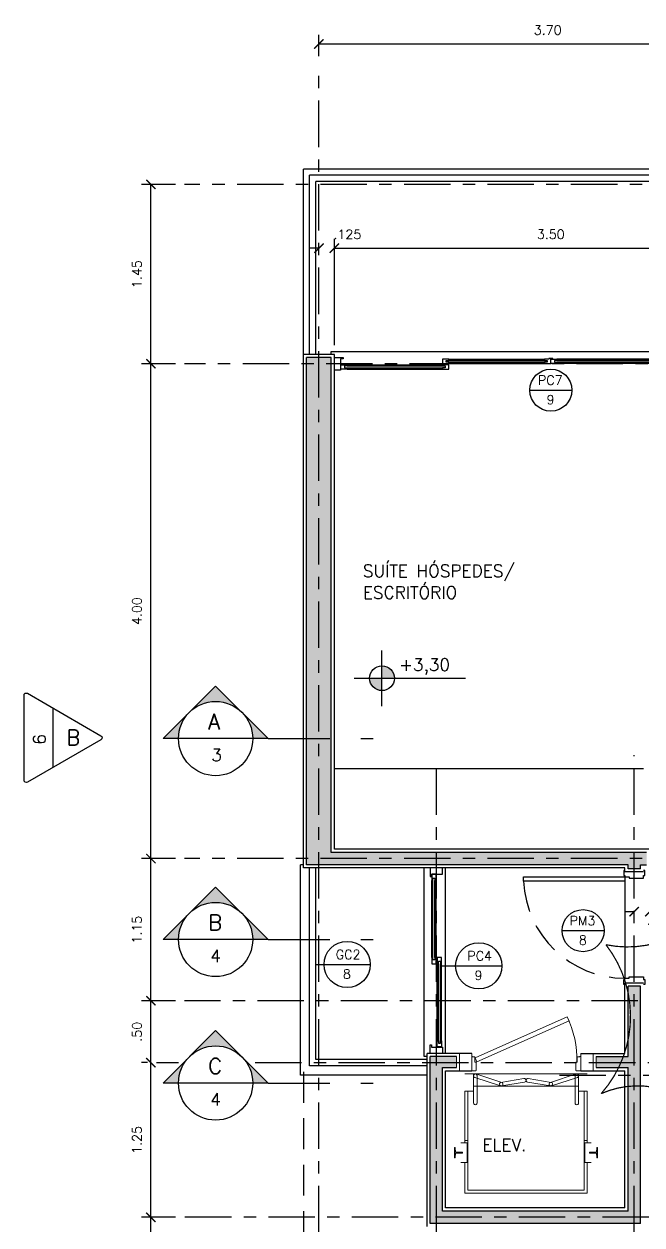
# Model space of a CAD drawing. Header units: millimetres. Extents: x 128 to 761, y 122 to 191.
# Drawn here: x 198.18 to 203.18, y 128.57 to 138.28 of the extents above; entities that cross this region are included whole.
import ezdxf
from ezdxf.enums import TextEntityAlignment as Align

# ---------------------------------------------------------------- set-up
doc = ezdxf.new("R2010")
doc.units = ezdxf.units.MM
for name, pattern in [('CENTER', [0.6, 0.375, -0.075, 0.075, -0.075]), ('DASHDOT', [1, 0.5, -0.25, 0, -0.25]), ('HIDDEN', [0.375, 0.25, -0.125])]:
    doc.linetypes.add(name, pattern=pattern)
for name, color, linetype in [('ALV', 5, 'Continuous'), ('CAIX', 2, 'Continuous'), ('CAIXN', 7, 'Continuous'), ('COTAS', 1, 'Continuous'), ('EIXOS', 141, 'CENTER'), ('ELEV', 7, 'Continuous'), ('LPROJ', 7, 'HIDDEN'), ('LVISTA02', 1, 'Continuous'), ('NOTAS', 2, 'Continuous'), ('REVEST', 2, 'Continuous'), ('SOLID', 8, 'Continuous'), ('TEXT', 3, 'Continuous')]:
    doc.layers.add(name, color=color, linetype=linetype)
doc.styles.add('100-50', font='romans.shx', dxfattribs={"height": 0.125})
doc.styles.add('60-50', font='romans.shx', dxfattribs={"height": 0.075})
doc.styles.add('80-50', font='romans.shx', dxfattribs={"height": 0.1})
doc.dimstyles.new('50', dxfattribs={"dimtxt": 0.1, "dimasz": 2.5, "dimexe": 1.25, "dimexo": 0.625, "dimgap": 0.075, "dimtad": 1, "dimzin": 0, "dimdsep": 46, "dimtxsty": '60-50', "dimcen": 2.5, "dimclrt": 3, "dimadec": 0, "dimazin": 0, "dimtfac": 1, "dimtmove": 0, "dimatfit": 3, "dimfxl": 1, "dimarcsym": 0})

# ---------------------------------------------------------------- blocks, each defined once
blk = doc.blocks.new('_ARCHTICK')
at = {"color": 0, "linetype": 'ByBlock', "const_width": 0.15}
blk.add_lwpolyline([(-0.5, -0.5), (0.5, 0.5)], dxfattribs=at)
blk = doc.blocks.new('*D193')
at = {"layer": 'COTAS', "color": 0, "lineweight": -2}
for p, q in [((200.564, 138.0254), (200.564, 138.1977)), ((204.264, 138.1227), (200.564, 138.1227))]:
    blk.add_line(p, q, dxfattribs=at)
at = {"layer": 'DEFPOINTS', "color": 0}
for p in [(200.564, 138.1227), (200.564, 137.9504), (204.264, 137.9504)]:
    blk.add_point(p, dxfattribs=at)
at = {"layer": 'COTAS', "color": 0, "lineweight": -2, "xscale": 0.075, "yscale": 0.075, "zscale": 0.075, "rotation": 180}
blk.add_blockref('_ARCHTICK', (200.564, 138.1227), dxfattribs=at)
at = {"layer": 'COTAS', "color": 0, "lineweight": -2, "xscale": 0.075, "yscale": 0.075, "zscale": 0.075}
blk.add_blockref('_ARCHTICK', (204.264, 138.1227), dxfattribs=at)
at = {"layer": 'COTAS', "color": 3, "insert": (202.414, 138.2352), "char_height": 0.075, "attachment_point": 5, "style": '60-50'}
blk.add_mtext('3.70', dxfattribs=at)
blk = doc.blocks.new('*D194')
at = {"layer": 'COTAS', "color": 0, "lineweight": -2}
for p, q in [((199.4035, 128.6371), (199.1305, 128.6371)), ((199.2055, 125.0371), (199.2055, 128.6371)), ((199.4035, 125.0371), (199.1305, 125.0371))]:
    blk.add_line(p, q, dxfattribs=at)
at = {"layer": 'DEFPOINTS', "color": 0}
for p in [(199.2055, 128.6371), (199.4785, 128.6371), (199.4785, 125.0371)]:
    blk.add_point(p, dxfattribs=at)
at = {"layer": 'COTAS', "color": 0, "lineweight": -2, "xscale": 0.075, "yscale": 0.075, "zscale": 0.075}
for p, rotation in [((199.2055, 128.6371), 90), ((199.2055, 125.0371), 270)]:
    blk.add_blockref('_ARCHTICK', p, dxfattribs=dict(at, rotation=rotation))
at = {"layer": 'COTAS', "color": 3, "insert": (199.093, 126.8371), "char_height": 0.075, "attachment_point": 5, "rotation": 90, "style": '60-50'}
blk.add_mtext('3.60', dxfattribs=at)
blk = doc.blocks.new('*D195')
at = {"layer": 'COTAS', "color": 0, "lineweight": -2}
for p, q in [((199.1768, 129.8871), (199.1305, 129.8871)), ((199.2055, 128.6371), (199.2055, 129.8871))]:
    blk.add_line(p, q, dxfattribs=at)
at = {"layer": 'DEFPOINTS', "color": 0}
for p in [(199.2055, 129.8871), (199.2518, 129.8871), (199.4785, 128.6371)]:
    blk.add_point(p, dxfattribs=at)
at = {"layer": 'COTAS', "color": 0, "lineweight": -2, "xscale": 0.075, "yscale": 0.075, "zscale": 0.075}
for p, rotation in [((199.2055, 129.8871), 90), ((199.2055, 128.6371), 270)]:
    blk.add_blockref('_ARCHTICK', p, dxfattribs=dict(at, rotation=rotation))
at = {"layer": 'COTAS', "color": 3, "insert": (199.093, 129.2621), "char_height": 0.075, "attachment_point": 5, "rotation": 90, "style": '60-50'}
blk.add_mtext('1.25', dxfattribs=at)
blk = doc.blocks.new('*D196')
at = {"layer": 'COTAS', "color": 0, "lineweight": -2}
for p, q in [((199.4035, 130.3871), (199.1305, 130.3871)), ((199.2055, 129.8871), (199.2055, 130.3871))]:
    blk.add_line(p, q, dxfattribs=at)
at = {"layer": 'DEFPOINTS', "color": 0}
for p in [(199.2055, 130.3871), (199.4785, 130.3871), (199.2518, 129.8871)]:
    blk.add_point(p, dxfattribs=at)
at = {"layer": 'COTAS', "color": 0, "lineweight": -2, "xscale": 0.075, "yscale": 0.075, "zscale": 0.075}
for p, rotation in [((199.2055, 130.3871), 90), ((199.2055, 129.8871), 270)]:
    blk.add_blockref('_ARCHTICK', p, dxfattribs=dict(at, rotation=rotation))
at = {"layer": 'COTAS', "color": 3, "insert": (199.093, 130.1371), "char_height": 0.075, "attachment_point": 5, "rotation": 90, "style": '60-50'}
blk.add_mtext('.50', dxfattribs=at)
blk = doc.blocks.new('*D197')
at = {"layer": 'COTAS', "color": 0, "lineweight": -2}
for p, q in [((199.4035, 131.5371), (199.1305, 131.5371)), ((199.2055, 130.3871), (199.2055, 131.5371))]:
    blk.add_line(p, q, dxfattribs=at)
at = {"layer": 'DEFPOINTS', "color": 0}
for p in [(199.2055, 131.5371), (199.4785, 131.5371), (199.4785, 130.3871)]:
    blk.add_point(p, dxfattribs=at)
at = {"layer": 'COTAS', "color": 0, "lineweight": -2, "xscale": 0.075, "yscale": 0.075, "zscale": 0.075}
for p, rotation in [((199.2055, 131.5371), 90), ((199.2055, 130.3871), 270)]:
    blk.add_blockref('_ARCHTICK', p, dxfattribs=dict(at, rotation=rotation))
at = {"layer": 'COTAS', "color": 3, "insert": (199.093, 130.9621), "char_height": 0.075, "attachment_point": 5, "rotation": 90, "style": '60-50'}
blk.add_mtext('1.15', dxfattribs=at)
blk = doc.blocks.new('*D198')
at = {"layer": 'COTAS', "color": 0, "lineweight": -2}
for p, q in [((199.4035, 135.5371), (199.1305, 135.5371)), ((199.2055, 131.5371), (199.2055, 135.5371))]:
    blk.add_line(p, q, dxfattribs=at)
at = {"layer": 'DEFPOINTS', "color": 0}
for p in [(199.2055, 135.5371), (199.4785, 135.5371), (199.4785, 131.5371)]:
    blk.add_point(p, dxfattribs=at)
at = {"layer": 'COTAS', "color": 0, "lineweight": -2, "xscale": 0.075, "yscale": 0.075, "zscale": 0.075}
for p, rotation in [((199.2055, 135.5371), 90), ((199.2055, 131.5371), 270)]:
    blk.add_blockref('_ARCHTICK', p, dxfattribs=dict(at, rotation=rotation))
at = {"layer": 'COTAS', "color": 3, "insert": (199.093, 133.5371), "char_height": 0.075, "attachment_point": 5, "rotation": 90, "style": '60-50'}
blk.add_mtext('4.00', dxfattribs=at)
blk = doc.blocks.new('*D199')
at = {"layer": 'COTAS', "color": 0, "lineweight": -2}
for p, q in [((199.4035, 136.9871), (199.1305, 136.9871)), ((199.2055, 135.5371), (199.2055, 136.9871))]:
    blk.add_line(p, q, dxfattribs=at)
at = {"layer": 'DEFPOINTS', "color": 0}
for p in [(199.2055, 136.9871), (199.4785, 136.9871), (199.4785, 135.5371)]:
    blk.add_point(p, dxfattribs=at)
at = {"layer": 'COTAS', "color": 0, "lineweight": -2, "xscale": 0.075, "yscale": 0.075, "zscale": 0.075}
for p, rotation in [((199.2055, 136.9871), 90), ((199.2055, 135.5371), 270)]:
    blk.add_blockref('_ARCHTICK', p, dxfattribs=dict(at, rotation=rotation))
at = {"layer": 'COTAS', "color": 3, "insert": (199.093, 136.2621), "char_height": 0.075, "attachment_point": 5, "rotation": 90, "style": '60-50'}
blk.add_mtext('1.45', dxfattribs=at)
blk = doc.blocks.new('*D223')
at = {"layer": 'COTAS', "color": 0, "lineweight": -2}
for p, q in [((200.689, 135.6871), (200.689, 136.5474)), ((200.564, 136.4724), (200.489, 136.4724)), ((200.689, 136.4724), (200.764, 136.4724))]:
    blk.add_line(p, q, dxfattribs=at)
at = {"layer": 'DEFPOINTS', "color": 0}
for p in [(200.564, 136.4724), (200.689, 136.4724), (200.689, 135.6121)]:
    blk.add_point(p, dxfattribs=at)
at = {"layer": 'COTAS', "color": 0, "lineweight": -2, "xscale": 0.075, "yscale": 0.075, "zscale": 0.075}
blk.add_blockref('_ARCHTICK', (200.564, 136.4724), dxfattribs=at)
at = {"layer": 'COTAS', "color": 0, "lineweight": -2, "xscale": 0.075, "yscale": 0.075, "zscale": 0.075, "rotation": 180}
blk.add_blockref('_ARCHTICK', (200.689, 136.4724), dxfattribs=at)
at = {"layer": 'COTAS', "color": 3, "insert": (200.7944, 136.5838), "char_height": 0.075, "attachment_point": 5, "style": '60-50'}
blk.add_mtext('.125', dxfattribs=at)
blk = doc.blocks.new('*D224')
at = {"layer": 'COTAS', "color": 0, "lineweight": -2}
for p, q in [((204.189, 136.1871), (204.189, 136.5474)), ((200.689, 136.4724), (204.189, 136.4724))]:
    blk.add_line(p, q, dxfattribs=at)
at = {"layer": 'DEFPOINTS', "color": 0}
for p in [(204.189, 136.4724), (204.189, 136.1121), (200.689, 135.6121)]:
    blk.add_point(p, dxfattribs=at)
at = {"layer": 'COTAS', "color": 0, "lineweight": -2, "xscale": 0.075, "yscale": 0.075, "zscale": 0.075, "rotation": 180}
blk.add_blockref('_ARCHTICK', (200.689, 136.4724), dxfattribs=at)
at = {"layer": 'COTAS', "color": 0, "lineweight": -2, "xscale": 0.075, "yscale": 0.075, "zscale": 0.075}
blk.add_blockref('_ARCHTICK', (204.189, 136.4724), dxfattribs=at)
at = {"layer": 'COTAS', "color": 3, "insert": (202.439, 136.5849), "char_height": 0.075, "attachment_point": 5, "style": '60-50'}
blk.add_mtext('3.50', dxfattribs=at)
blk = doc.blocks.new('*D236')
at = {"layer": 'COTAS', "color": 0, "lineweight": -2}
for p, q in [((203.239, 131.3871), (203.239, 131.0326)), ((203.114, 131.1076), (203.039, 131.1076)), ((203.239, 131.1076), (203.314, 131.1076))]:
    blk.add_line(p, q, dxfattribs=at)
at = {"layer": 'DEFPOINTS', "color": 0}
for p in [(203.239, 131.4621), (203.114, 131.1076), (203.239, 131.1076)]:
    blk.add_point(p, dxfattribs=at)
at = {"layer": 'COTAS', "color": 0, "lineweight": -2, "xscale": 0.075, "yscale": 0.075, "zscale": 0.075}
blk.add_blockref('_ARCHTICK', (203.114, 131.1076), dxfattribs=at)
at = {"layer": 'COTAS', "color": 0, "lineweight": -2, "xscale": 0.075, "yscale": 0.075, "zscale": 0.075, "rotation": 180}
blk.add_blockref('_ARCHTICK', (203.239, 131.1076), dxfattribs=at)
at = {"layer": 'COTAS', "color": 3, "insert": (203.3295, 131.0415), "char_height": 0.075, "attachment_point": 5, "style": '60-50'}
blk.add_mtext('.125', dxfattribs=at)

msp = doc.modelspace()

# ---------------------------------------------------------------- hatches: boundary and pattern name
at = {"layer": 'NOTAS'}
h = msp.add_hatch(color=1, dxfattribs=at)
h.paths.add_polyline_path([(201.0741, 132.8952), (201.0741, 132.9952), (200.9741, 132.9952, 0.414214)])
h.paths.add_polyline_path([(201.0741, 133.0952), (201.0741, 132.9952), (201.1741, 132.9952, 0.414214)])
h = msp.add_hatch(color=1, dxfattribs=at)
h.paths.add_polyline_path([(199.9408, 132.7194), (199.7286, 132.9315), (199.5165, 132.7194, -0.414214)])
h.paths.add_polyline_path([(199.5165, 132.7194), (199.3044, 132.5073), (199.4286, 132.5073, -0.198912)])
h.paths.add_polyline_path([(200.0286, 132.5073), (200.1529, 132.5073), (199.9408, 132.7194, -0.198912)])
h = msp.add_hatch(color=1, dxfattribs=at)
h.paths.add_polyline_path([(199.9408, 131.0949), (199.7286, 131.3071), (199.5165, 131.0949, -0.414214)])
h.paths.add_polyline_path([(199.5165, 131.0949), (199.3044, 130.8828), (199.4286, 130.8828, -0.198912)])
h.paths.add_polyline_path([(200.0286, 130.8828), (200.1529, 130.8828), (199.9408, 131.0949, -0.198912)])
h = msp.add_hatch(color=1, dxfattribs=at)
h.paths.add_polyline_path([(199.9408, 129.9346), (199.7286, 130.1467), (199.5165, 129.9346, -0.414214)])
h.paths.add_polyline_path([(199.5165, 129.9346), (199.3044, 129.7225), (199.4286, 129.7225, -0.198912)])
h.paths.add_polyline_path([(200.0286, 129.7225), (200.1529, 129.7225), (199.9408, 129.9346, -0.198912)])
at = {"layer": 'SOLID'}
h = msp.add_hatch(color=256, dxfattribs=at)
h.paths.add_polyline_path([(200.664, 135.5871), (200.464, 135.5871), (200.464, 131.4871), (203.064, 131.4871), (203.064, 131.4546), (203.164, 131.4546), (203.164, 131.4871), (203.214, 131.4871), (203.214, 131.5871), (200.664, 131.5871)])
h.paths.add_polyline_path([(201.564, 129.8471), (201.6755, 129.8471), (201.6755, 129.9371), (201.464, 129.9371), (201.464, 128.5871), (203.164, 128.5871), (203.164, 130.5046), (203.064, 130.5046), (203.064, 129.9371), (202.807, 129.9371), (202.807, 129.8471), (203.064, 129.8471), (203.064, 128.6871), (201.564, 128.6871)])
h.paths.add_polyline_path([(200.464, 125.1371), (200.464, 124.9371), (203.164, 124.9371), (203.164, 125.1371)])

# ---------------------------------------------------------------- linework, layer by layer
at = {"layer": 'ALV'}
for p, q in [((200.464, 131.4871), (200.464, 135.5871)), ((200.664, 135.5871), (200.464, 135.5871)), ((200.664, 131.5871), (200.664, 135.5871)), ((203.214, 131.5871), (200.664, 131.5871)), ((203.064, 131.4871), (200.464, 131.4871)), ((203.064, 131.4546), (203.064, 131.4871)), ((203.164, 131.4546), (203.164, 131.4871)), ((203.164, 131.4871), (203.214, 131.4871)), ((203.164, 131.4546), (203.064, 131.4546)), ((203.064, 129.9371), (203.064, 130.5046)), ((203.164, 130.5046), (203.064, 130.5046)), ((203.164, 128.5871), (203.164, 130.5046)), ((201.464, 128.5871), (201.464, 129.9371)), ((201.6755, 129.9371), (201.464, 129.9371)), ((202.807, 129.9371), (203.064, 129.9371)), ((201.564, 128.6871), (201.564, 129.8471)), ((201.564, 129.8471), (201.6755, 129.8471)), ((202.807, 129.8471), (203.064, 129.8471)), ((203.064, 128.6871), (203.064, 129.8471)), ((203.064, 128.6871), (201.564, 128.6871)), ((203.164, 128.5871), (201.464, 128.5871))]:
    msp.add_line(p, q, dxfattribs=at)
at = {"layer": 'ALV', "lineweight": 9}
msp.add_line((201.6755, 129.8471), (201.6755, 129.9371), dxfattribs=at)
at = {"layer": 'ALV', "lineweight": 13}
msp.add_line((202.807, 129.8471), (202.807, 129.9371), dxfattribs=at)
at = {"layer": 'CAIX'}
for p, q in [((200.489, 135.6121), (200.489, 137.0621)), ((214.989, 137.0621), (200.489, 137.0621)), ((200.539, 135.6121), (200.539, 137.0121)), ((214.989, 137.0121), (200.539, 137.0121)), ((201.614, 135.5646), (202.389, 135.5646)), ((201.614, 135.5496), (202.389, 135.5496)), ((203.2815, 135.5646), (202.489, 135.5646)), ((203.2815, 135.5496), (202.489, 135.5496)), ((200.7915, 135.5196), (201.564, 135.5196)), ((200.7915, 135.5046), (201.564, 135.5046)), ((200.489, 129.8621), (200.489, 131.4621)), ((200.539, 129.9121), (200.539, 131.4621)), ((201.4865, 130.7371), (201.4865, 131.3596)), ((201.5015, 130.7371), (201.5015, 131.3596)), ((201.5315, 130.0646), (201.5315, 130.6871)), ((201.5465, 130.0646), (201.5465, 130.6871)), ((201.439, 129.8621), (200.489, 129.8621)), ((201.439, 129.9121), (200.539, 129.9121))]:
    msp.add_line(p, q, dxfattribs=at)
at = {"layer": 'CAIX', "color": 1}
for p, q in [((201.6115, 135.5746), (202.389, 135.5746)), ((203.264, 135.5746), (202.489, 135.5746)), ((200.7915, 135.5296), (201.564, 135.5296)), ((200.7915, 135.4946), (201.564, 135.4946)), ((201.6115, 135.5396), (202.389, 135.5396)), ((203.264, 135.5396), (202.489, 135.5396)), ((201.4765, 130.7371), (201.4765, 131.3596)), ((201.5115, 130.7371), (201.5115, 131.3596)), ((201.5215, 130.0646), (201.5215, 130.6871)), ((201.5565, 130.0646), (201.5565, 130.6871))]:
    msp.add_line(p, q, dxfattribs=at)
at = {"layer": 'CAIX'}
for points in [[(200.689, 135.5871), (200.759, 135.5871), (200.759, 135.5771), (200.739, 135.5771), (200.739, 135.4871), (200.689, 135.4871)], [(201.464, 131.4621), (201.464, 131.3921), (201.474, 131.3921), (201.474, 131.4121), (201.564, 131.4121), (201.564, 131.4621)], [(203.039, 131.3896), (203.039, 131.3546), (202.219, 131.3546), (202.219, 131.3896), (203.039, 131.3896)], [(203.039, 131.4396), (203.029, 131.4396), (203.029, 131.3996), (203.039, 131.3996), (203.039, 131.3896), (203.074, 131.3896), (203.074, 131.3796), (203.189, 131.3796), (203.189, 131.3996), (203.199, 131.3996), (203.199, 131.4396), (203.189, 131.4396)], [(203.039, 130.5196), (203.029, 130.5196), (203.029, 130.5596), (203.039, 130.5596), (203.039, 130.5696), (203.074, 130.5696), (203.074, 130.5796), (203.189, 130.5796), (203.189, 130.5596), (203.199, 130.5596), (203.199, 130.5196), (203.189, 130.5196)], [(201.464, 129.9621), (201.464, 130.0321), (201.474, 130.0321), (201.474, 130.0121), (201.564, 130.0121), (201.564, 129.9621)]]:
    msp.add_lwpolyline(points, dxfattribs=at)
for points in [[(201.564, 135.5396), (201.614, 135.5396), (201.614, 135.5496), (201.594, 135.5496), (201.594, 135.5646), (201.614, 135.5646), (201.614, 135.5746), (201.564, 135.5746)], [(202.389, 135.5646), (202.409, 135.5646), (202.409, 135.5496), (202.389, 135.5496), (202.389, 135.5396), (202.439, 135.5396), (202.439, 135.5746), (202.4564, 135.5746), (202.4564, 135.5801), (202.424, 135.5801), (202.424, 135.5746), (202.389, 135.5746)], [(202.469, 135.5646), (202.469, 135.5496), (202.489, 135.5496), (202.489, 135.5396), (202.439, 135.5396), (202.439, 135.5746), (202.489, 135.5746), (202.489, 135.5646)], [(200.7415, 135.5296), (200.7915, 135.5296), (200.7915, 135.5196), (200.7715, 135.5196), (200.7715, 135.5046), (200.7915, 135.5046), (200.7915, 135.4946), (200.7415, 135.4946)], [(201.614, 135.5296), (201.564, 135.5296), (201.564, 135.5196), (201.584, 135.5196), (201.584, 135.5046), (201.564, 135.5046), (201.564, 135.4946), (201.614, 135.4946)], [(201.4765, 131.4096), (201.4765, 131.3596), (201.4865, 131.3596), (201.4865, 131.3796), (201.5015, 131.3796), (201.5015, 131.3596), (201.5115, 131.3596), (201.5115, 131.4096)], [(201.5115, 130.6871), (201.5115, 130.7371), (201.5015, 130.7371), (201.5015, 130.7171), (201.4865, 130.7171), (201.4865, 130.7371), (201.4765, 130.7371), (201.4765, 130.6871)], [(201.5215, 130.7371), (201.5215, 130.6871), (201.5315, 130.6871), (201.5315, 130.7071), (201.5465, 130.7071), (201.5465, 130.6871), (201.5565, 130.6871), (201.5565, 130.7371)], [(201.5215, 130.0146), (201.5215, 130.0646), (201.5315, 130.0646), (201.5315, 130.0446), (201.5465, 130.0446), (201.5465, 130.0646), (201.5565, 130.0646), (201.5565, 130.0146)]]:
    msp.add_lwpolyline(points, close=True, dxfattribs=at)
at = {"layer": 'CAIX', "color": 8, "linetype": 'HIDDEN'}
msp.add_arc((203.0389, 131.3903), 0.8207, 182.49125, 270.00723, dxfattribs=at)
at = {"layer": 'CAIXN', "color": 8, "ltscale": 0.5}
for p, q in [((202.2694, 135.3241), (202.6094, 135.3241)), ((202.5302, 130.9542), (202.8702, 130.9542)), ((200.539, 130.6807), (200.9794, 130.6807)), ((201.5465, 130.6698), (202.0436, 130.6698))]:
    msp.add_line(p, q, dxfattribs=at)
for centre, radius in [((202.4394, 135.3241), 0.17), ((202.7002, 130.9542), 0.17), ((200.7924, 130.6807), 0.187), ((201.8566, 130.6698), 0.187)]:
    msp.add_circle(centre, radius, dxfattribs=at)
at = {"layer": 'EIXOS'}
for p, q in [((200.564, 124.4648), (200.564, 137.9504)), ((221.2022, 136.9871), (199.4785, 136.9871)), ((216.5227, 135.5371), (199.4785, 135.5371)), ((203.114, 124.4648), (203.114, 132.3725)), ((201.514, 124.4648), (201.514, 132.322)), ((221.2022, 131.5371), (199.4785, 131.5371)), ((204.4926, 130.3871), (199.4785, 130.3871)), ((199.2518, 129.8871), (199.4285, 129.8871)), ((200.048, 129.8871), (203.9431, 129.8871)), ((202.5099, 129.7871), (211.3981, 129.7871)), ((203.9063, 128.6371), (199.4785, 128.6371))]:
    msp.add_line(p, q, dxfattribs=at)
at = {"layer": 'ELEV', "color": 8, "lineweight": 0}
for p, q in [((202.5723, 130.2575), (201.8268, 129.9256)), ((202.5865, 130.2255), (201.8411, 129.8936)), ((202.5865, 130.2255), (202.5723, 130.2575)), ((201.8411, 129.8936), (201.8268, 129.9256)), ((202.664, 129.7964), (201.814, 129.7964)), ((201.843, 129.7819), (201.843, 129.5614)), ((202.664, 129.6964), (201.814, 129.6964)), ((201.814, 129.6564), (201.814, 129.5614)), ((202.664, 129.6564), (202.664, 129.5614)), ((201.769, 129.2389), (201.7626, 129.2389)), ((201.769, 129.0789), (201.769, 129.2389)), ((202.709, 129.0789), (202.709, 129.2389)), ((202.709, 129.2389), (202.7153, 129.2389)), ((201.66, 129.2001), (201.665, 129.2001)), ((201.66, 129.2001), (201.66, 129.1176)), ((201.666, 129.1992), (201.6683, 129.1635)), ((201.666, 129.1185), (201.6683, 129.1542)), ((201.6693, 129.1626), (201.6844, 129.1626)), ((201.6693, 129.1551), (201.6844, 129.1551)), ((201.6844, 129.1626), (201.6996, 129.1626)), ((201.6844, 129.1551), (201.6996, 129.1551)), ((201.6996, 129.1634), (201.6996, 129.1626)), ((201.6996, 129.1634), (201.725, 129.1634)), ((201.6996, 129.1544), (201.6996, 129.1551)), ((201.6996, 129.1544), (201.725, 129.1544)), ((201.725, 129.1634), (201.725, 129.1544)), ((202.753, 129.1634), (202.753, 129.1544)), ((202.7784, 129.1634), (202.753, 129.1634)), ((202.7784, 129.1544), (202.753, 129.1544)), ((202.7784, 129.1634), (202.7784, 129.1626)), ((202.7935, 129.1626), (202.7784, 129.1626)), ((202.7935, 129.1551), (202.7784, 129.1551)), ((202.7784, 129.1544), (202.7784, 129.1551)), ((202.8087, 129.1626), (202.7935, 129.1626)), ((202.8087, 129.1551), (202.7935, 129.1551)), ((202.8119, 129.1992), (202.8097, 129.1635)), ((202.8119, 129.1185), (202.8097, 129.1542)), ((202.818, 129.2001), (202.8129, 129.2001)), ((202.818, 129.2001), (202.818, 129.1176)), ((201.66, 129.1176), (201.665, 129.1176)), ((201.769, 129.0789), (201.7626, 129.0789)), ((202.709, 129.0789), (202.7153, 129.0789)), ((202.818, 129.1176), (202.8129, 129.1176))]:
    msp.add_line(p, q, dxfattribs=at)
at = {"layer": 'ELEV', "color": 8, "lineweight": 9}
for p, q in [((201.814, 129.7964), (201.744, 129.7964)), ((202.0335, 129.6994), (201.8239, 129.7681)), ((202.0425, 129.7269), (201.833, 129.7956)), ((202.0356, 129.7274), (202.2221, 129.7583)), ((202.0403, 129.6988), (202.2268, 129.7297)), ((202.4376, 129.6988), (202.2511, 129.7297)), ((202.4423, 129.7274), (202.2558, 129.7583)), ((202.4354, 129.7269), (202.6449, 129.7956)), ((202.4445, 129.6994), (202.654, 129.7681)), ((202.664, 129.7964), (202.734, 129.7964)), ((201.744, 129.6564), (201.744, 129.2564)), ((201.744, 129.6564), (201.814, 129.6564)), ((201.769, 129.2564), (201.769, 129.6564)), ((202.734, 129.6564), (202.664, 129.6564)), ((202.709, 129.6564), (202.709, 129.2564)), ((202.734, 129.2564), (202.734, 129.6564)), ((201.7626, 129.2389), (201.7126, 129.2389)), ((201.744, 129.2564), (201.744, 129.2389)), ((201.744, 129.2564), (201.769, 129.2564)), ((201.769, 129.2564), (201.744, 129.2564)), ((201.7626, 129.0789), (201.7626, 129.2389)), ((201.769, 128.8571), (201.769, 129.2564)), ((202.709, 129.2564), (202.709, 128.8571)), ((202.709, 129.2564), (202.734, 129.2564)), ((202.734, 129.2564), (202.709, 129.2564)), ((202.7153, 129.0789), (202.7153, 129.2389)), ((202.7153, 129.2389), (202.7653, 129.2389)), ((202.734, 129.2389), (202.734, 129.2564)), ((201.7126, 129.0789), (201.7626, 129.0789)), ((201.744, 129.0789), (201.744, 128.8321)), ((202.7653, 129.0789), (202.7153, 129.0789)), ((202.734, 128.8321), (202.734, 129.0789)), ((202.709, 128.8571), (201.769, 128.8571)), ((201.744, 128.8321), (202.734, 128.8321))]:
    msp.add_line(p, q, dxfattribs=at)
at = {"layer": 'ELEV', "color": 8, "lineweight": 13}
for p, q in [((201.814, 129.6564), (201.814, 129.7964)), ((202.664, 129.6564), (202.664, 129.7964))]:
    msp.add_line(p, q, dxfattribs=at)
at = {"layer": 'ELEV', "color": 8, "lineweight": 5}
for p, q in [((202.635, 129.7819), (202.635, 129.5614)), ((202.664, 129.6964), (202.664, 129.6964))]:
    msp.add_line(p, q, dxfattribs=at)
at = {"layer": 'ELEV', "color": 8, "lineweight": 9}
for points in [[(201.8005, 129.8221), (201.833, 129.8221, 0.414214), (201.836, 129.8251), (201.836, 129.8901), (201.826, 129.8901), (201.826, 129.929, 0.414322), (201.8199, 129.9351), (201.8069, 129.9351, -0.414214), (201.8042, 129.9378), (201.8005, 129.9378)], [(202.682, 129.8221), (202.645, 129.8221, -0.414214), (202.642, 129.8251), (202.642, 129.8901), (202.652, 129.8901), (202.652, 129.929, -0.414322), (202.658, 129.9351), (202.671, 129.9351, 0.414214), (202.6737, 129.9378), (202.682, 129.9378)]]:
    msp.add_lwpolyline(points, format="xyb", dxfattribs=at)
at = {"layer": 'ELEV', "color": 8, "lineweight": 0}
for centre, radius, start, end in [((201.834, 129.9096), 0.8162, 358.77142, 25.22858), ((201.665, 129.1991), 0.001, 3.607, 90), ((201.6693, 129.1636), 0.001, 183.607, 270), ((201.6693, 129.1541), 0.001, 90, 176.393), ((202.8087, 129.1636), 0.001, 270, 356.393), ((202.8087, 129.1541), 0.001, 3.607, 90), ((202.8129, 129.1991), 0.001, 90, 176.393), ((201.665, 129.1186), 0.001, 270, 356.393), ((202.8129, 129.1186), 0.001, 183.607, 270)]:
    msp.add_arc(centre, radius, start, end, dxfattribs=at)
at = {"layer": 'ELEV', "color": 8, "lineweight": 9}
for centre, start, end in [((201.8285, 129.7819), 71.83952, 251.9645), ((202.038, 129.7131), 99.38654, 279.38654), ((202.038, 129.7131), 251.71454, 71.83952), ((202.2245, 129.744), 279.38654, 99.38654), ((202.2534, 129.744), 80.61346, 260.61346), ((202.4399, 129.7131), 108.16048, 288.28546), ((202.4399, 129.7131), 260.61346, 80.61346), ((202.6495, 129.7819), 288.0355, 108.16048)]:
    msp.add_arc(centre, 0.0145, start, end, dxfattribs=at)
at = {"layer": 'ELEV', "color": 8, "lineweight": 5}
for centre, start, end in [((201.8285, 129.7819), 0, 180), ((202.6495, 129.7819), 359.87502, 180), ((201.8285, 129.5614), 180, 0.12498), ((202.6495, 129.5614), 180, 0.12498)]:
    msp.add_arc(centre, 0.0145, start, end, dxfattribs=at)
at = {"layer": 'LPROJ'}
msp.add_line((200.439, 129.8121), (200.439, 125.1621), dxfattribs=at)
at = {"layer": 'LVISTA02'}
for p, q in [((214.989, 137.1121), (200.439, 137.1121)), ((200.439, 135.6121), (200.439, 137.1121)), ((200.664, 135.6371), (204.189, 135.6371)), ((200.664, 135.6121), (200.664, 135.6371)), ((203.189, 132.2621), (200.689, 132.2621)), ((200.414, 129.7871), (200.414, 131.4871)), ((200.439, 131.4871), (200.414, 131.4871)), ((201.414, 129.9371), (201.414, 131.4621)), ((201.589, 129.9621), (201.589, 131.4621)), ((201.589, 129.9621), (201.589, 131.4621)), ((203.039, 131.3546), (203.039, 130.5696)), ((201.439, 129.9371), (201.414, 129.9371)), ((201.439, 129.7871), (200.414, 129.7871))]:
    msp.add_line(p, q, dxfattribs=at)
at = {"layer": 'NOTAS', "color": 1}
for p, q in [((201.0741, 132.7702), (201.0741, 133.2202)), ((200.8491, 132.9952), (201.7486, 132.9952))]:
    msp.add_line(p, q, dxfattribs=at)
at = {"layer": 'NOTAS', "color": 1, "ltscale": 0.5}
msp.add_line((198.4148, 132.2751), (198.4148, 132.7536), dxfattribs=at)
at = {"layer": 'NOTAS', "color": 5, "linetype": 'DASHDOT'}
for p, q in [((200.1529, 132.5073), (201.0686, 132.5073)), ((200.1529, 130.8828), (201.0686, 130.8828)), ((200.1529, 129.7225), (201.0686, 129.7225))]:
    msp.add_line(p, q, dxfattribs=at)
at = {"layer": 'NOTAS', "color": 1, "ltscale": 0.5}
for points in [[(200.1529, 132.5073), (199.3044, 132.5073), (199.7286, 132.9315)], [(200.1529, 130.8828), (199.3044, 130.8828), (199.7286, 131.3071)], [(200.1529, 129.7225), (199.3044, 129.7225), (199.7286, 130.1467)]]:
    msp.add_lwpolyline(points, close=True, dxfattribs=at)
at = {"layer": 'NOTAS', "color": 2, "ltscale": 0.5}
msp.add_lwpolyline([(198.2078, 132.8731), (198.8011, 132.5306, -0.57735), (198.8011, 132.4981), (198.2078, 132.1556, -0.57735), (198.1797, 132.1718), (198.1797, 132.8569, -0.57735)], format="xyb", close=True, dxfattribs=at)
at = {"layer": 'NOTAS', "color": 211, "const_width": 0.01}
msp.add_lwpolyline([(209.409, 131.1757, 0.5598), (210.5042, 131.0614, 0.877239), (211.0191, 130.9307, 0.620366), (211.2316, 130.5305, 0.485667), (211.3182, 129.7117, 0.421671), (211.0607, 128.7615, 0.345312), (209.8819, 128.712, 0.288463), (208.8313, 129.1302, 0.776724), (207.6395, 129.1175, 0.965528), (207.0056, 129.0922, 0.293127), (206.1344, 128.9873, 0.527158), (204.901, 129.0922, 0.814356), (203.8694, 128.9298, 0.561134), (202.8471, 129.6369, 0.360652), (202.8851, 130.8405, 0.556655), (203.8867, 131.892, 0.643078), (205.277, 131.793, 0.755383), (205.9732, 131.0611, 0.505101), (207.2211, 130.8352, 0.482834), (208.2971, 131.0069, 0.311498)], format="xyb", close=True, dxfattribs=at)
at = {"layer": 'NOTAS', "color": 2}
msp.add_circle((201.0741, 132.9952), 0.1, dxfattribs=at)
at = {"layer": 'NOTAS', "color": 2, "ltscale": 0.5}
for centre in [(199.7286, 132.5073), (199.7286, 130.8828), (199.7286, 129.7225)]:
    msp.add_circle(centre, 0.3, dxfattribs=at)
at = {"layer": 'REVEST'}
for p, q in [((200.439, 131.4621), (200.439, 135.6121)), ((200.689, 135.6121), (200.439, 135.6121)), ((200.689, 131.6121), (200.689, 135.6121)), ((203.239, 131.6121), (200.689, 131.6121)), ((203.039, 131.4621), (200.439, 131.4621)), ((203.039, 131.4296), (203.039, 131.4621)), ((203.189, 131.4296), (203.039, 131.4296)), ((203.039, 129.9621), (203.039, 130.5296)), ((203.189, 130.5296), (203.039, 130.5296)), ((201.439, 128.5621), (201.439, 129.9621)), ((201.8005, 129.9621), (201.439, 129.9621)), ((202.682, 129.9621), (203.039, 129.9621)), ((201.589, 128.7121), (201.589, 129.8221)), ((201.589, 129.8221), (201.8005, 129.8221)), ((202.682, 129.8221), (203.039, 129.8221)), ((203.039, 128.7121), (203.039, 129.8221)), ((203.039, 128.7121), (201.589, 128.7121))]:
    msp.add_line(p, q, dxfattribs=at)
at = {"layer": 'REVEST', "lineweight": 9}
for p, q in [((201.7005, 129.8221), (201.7005, 129.9621)), ((201.8005, 129.8221), (201.8005, 129.9621))]:
    msp.add_line(p, q, dxfattribs=at)
at = {"layer": 'REVEST', "lineweight": 13}
for p, q in [((202.682, 129.8221), (202.682, 129.9621)), ((202.782, 129.8221), (202.782, 129.9621))]:
    msp.add_line(p, q, dxfattribs=at)

# ---------------------------------------------------------------- texts
at = {"layer": 'CAIXN', "color": 2, "ltscale": 0.5, "char_height": 0.075, "attachment_point": 5, "style": '60-50'}
for s, insert in [('PC7', (202.4348, 135.405)), ('9', (202.4376, 135.2473)), ('PM3', (202.6956, 131.0351)), ('8', (202.6984, 130.8774)), ('GC2', (200.8003, 130.7616)), ('PC4', (201.8645, 130.7506)), ('8', (200.7906, 130.6039)), ('9', (201.8547, 130.5929))]:
    msp.add_mtext(s, dxfattribs=dict(at, insert=insert))
at = {"layer": 'NOTAS', "color": 3, "style": '80-50'}
msp.add_text('+3,30', height=0.1, dxfattribs=at).set_placement((201.2132, 133.0543))
at = {"layer": 'NOTAS', "color": 5, "ltscale": 0.5, "style": '100-50'}
for s, p in [('A', (199.6699, 132.5819)), ('B', (198.5221, 132.4534)), ('B', (199.6699, 130.9575)), ('C', (199.6699, 129.7971))]:
    msp.add_text(s, height=0.125, dxfattribs=at).set_placement(p)
at = {"layer": 'NOTAS', "color": 2, "ltscale": 0.5, "style": '100-50'}
msp.add_text('6', height=0.1, rotation=90, dxfattribs=at).set_placement((198.3545, 132.4573))
for s, p in [('3', (199.7367, 132.3249)), ('4', (199.7275, 130.7004)), ('4', (199.7275, 129.5401))]:
    msp.add_text(s, height=0.1, dxfattribs=at).set_placement(p, align=Align.CENTER)
at = {"layer": 'TEXT', "style": '80-50'}
for s, p in [('SUÍTE HÓSPEDES/', (200.9198, 133.8128)), ('ESCRITÓRIO', (200.9198, 133.6377)), ('ELEV.', (201.8863, 129.1717))]:
    msp.add_text(s, height=0.1, dxfattribs=at).set_placement(p)

# ---------------------------------------------------------------- dimensions: what is measured, and where the dimension line sits
at = {"layer": 'COTAS'}
for base, p1, p2, override, picture, middle in [((200.564, 138.1227), (204.264, 137.9504), (200.564, 137.9504), {"dimasz": 0.075, "dimexe": 0.075, "dimexo": 0.075, "dimzin": 4, "dimblk1": 'ARCHTICK', "dimblk2": 'ARCHTICK', "dimsah": 1, "dimse1": 1, "dimtmove": 2}, '*D193', (202.414, 138.2352)), ((204.189, 136.4724), (200.689, 135.6121), (204.189, 136.1121), {"dimasz": 0.075, "dimexe": 0.075, "dimexo": 0.075, "dimzin": 4, "dimblk1": 'ARCHTICK', "dimblk2": 'ARCHTICK', "dimsah": 1, "dimse1": 1, "dimtofl": 0, "dimtmove": 2}, '*D224', (202.439, 136.5849))]:
    dim = msp.add_linear_dim(base=base, p1=p1, p2=p2, dimstyle='50', override=override, dxfattribs=at)
    dim.commit()
    dim.dimension.update_dxf_attribs({"geometry": picture, "text_midpoint": middle})
for base, p1, p2, override, picture, middle in [((199.2055, 136.9871), (199.4785, 135.5371), (199.4785, 136.9871), {"dimasz": 0.075, "dimexe": 0.075, "dimexo": 0.075, "dimzin": 4, "dimblk1": 'ARCHTICK', "dimblk2": 'ARCHTICK', "dimsah": 1, "dimse1": 1, "dimtmove": 2}, '*D199', (199.093, 136.2621)), ((199.2055, 135.5371), (199.4785, 131.5371), (199.4785, 135.5371), {"dimasz": 0.075, "dimexe": 0.075, "dimexo": 0.075, "dimzin": 4, "dimblk1": 'ARCHTICK', "dimblk2": 'ARCHTICK', "dimsah": 1, "dimse1": 1, "dimtmove": 2}, '*D198', (199.093, 133.5371)), ((199.2055, 131.5371), (199.4785, 130.3871), (199.4785, 131.5371), {"dimasz": 0.075, "dimexe": 0.075, "dimexo": 0.075, "dimzin": 4, "dimblk1": 'ARCHTICK', "dimblk2": 'ARCHTICK', "dimsah": 1, "dimse1": 1, "dimtmove": 2}, '*D197', (199.093, 130.9621)), ((199.2055, 130.3871), (199.2518, 129.8871), (199.4785, 130.3871), {"dimasz": 0.075, "dimexe": 0.075, "dimexo": 0.075, "dimzin": 4, "dimblk1": 'ARCHTICK', "dimblk2": 'ARCHTICK', "dimsah": 1, "dimse1": 1, "dimtmove": 2}, '*D196', (199.093, 130.1371)), ((199.2055, 129.8871), (199.4785, 128.6371), (199.2518, 129.8871), {"dimasz": 0.075, "dimexe": 0.075, "dimexo": 0.075, "dimzin": 4, "dimblk1": 'ARCHTICK', "dimblk2": 'ARCHTICK', "dimsah": 1, "dimse1": 1, "dimtmove": 2}, '*D195', (199.093, 129.2621)), ((199.2055, 128.6371), (199.4785, 125.0371), (199.4785, 128.6371), {"dimasz": 0.075, "dimexe": 0.075, "dimexo": 0.075, "dimzin": 4, "dimblk1": 'ARCHTICK', "dimblk2": 'ARCHTICK', "dimsah": 1, "dimtmove": 2}, '*D194', (199.093, 126.8371))]:
    dim = msp.add_linear_dim(base=base, p1=p1, p2=p2, angle=90, dimstyle='50', override=override, dxfattribs=at)
    dim.commit()
    dim.dimension.update_dxf_attribs({"geometry": picture, "text_midpoint": middle})
for base, p1, p2, picture, middle in [((200.689, 136.4724), (200.564, 136.4724), (200.689, 135.6121), '*D223', (200.7944, 136.5838)), ((203.239, 131.1076), (203.114, 131.1076), (203.239, 131.4621), '*D236', (203.3295, 131.0415))]:
    dim = msp.add_linear_dim(base=base, p1=p1, p2=p2, dimstyle='50', override={"dimasz": 0.075, "dimexe": 0.075, "dimexo": 0.075, "dimdec": 3, "dimzin": 4, "dimblk1": 'ARCHTICK', "dimblk2": 'ARCHTICK', "dimsah": 1, "dimse1": 1, "dimtofl": 0, "dimtmove": 2}, dxfattribs=at)
    dim.commit()
    dim.dimension.update_dxf_attribs({"geometry": picture, "text_midpoint": middle, "dimtype": 160})

doc.saveas('drawing.dxf')
